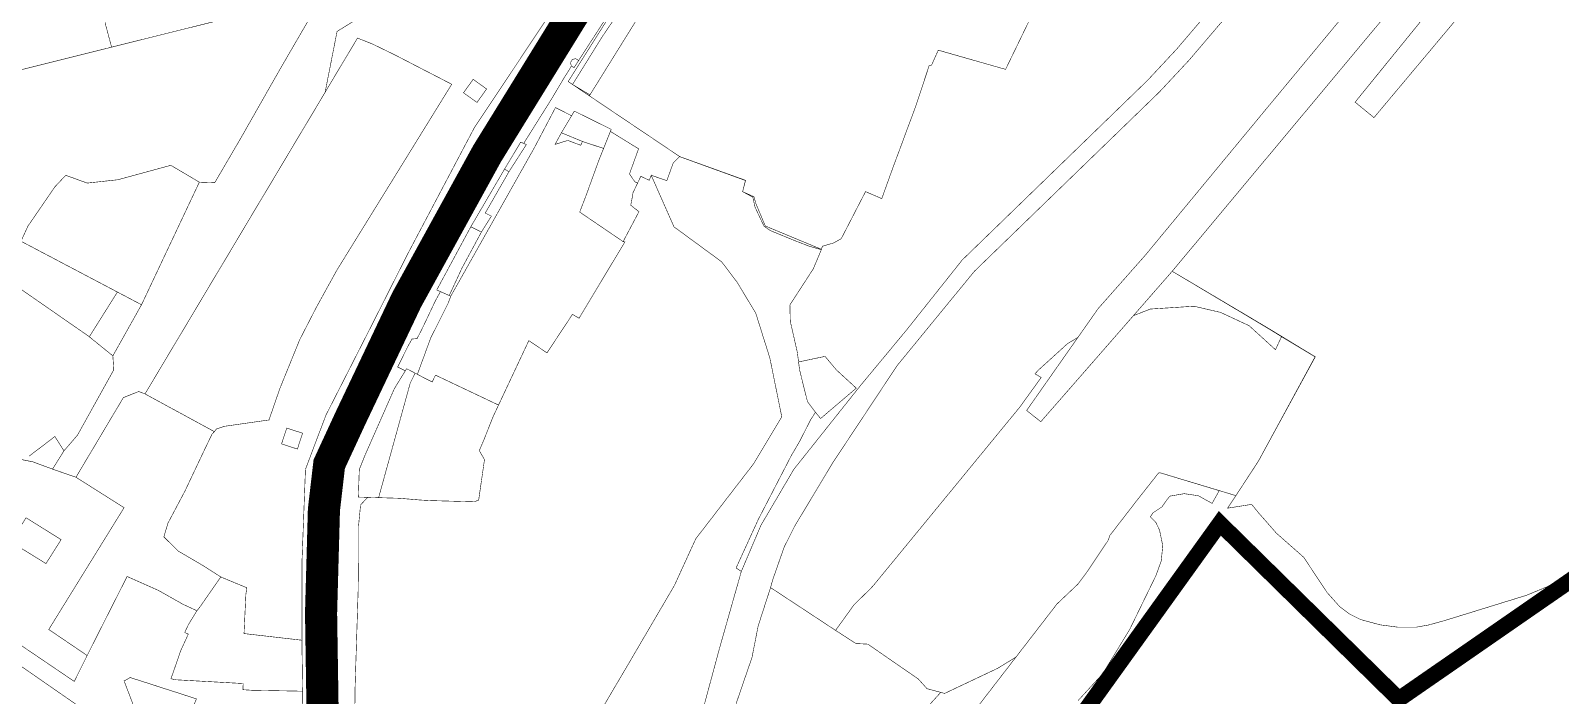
# Model space of a CAD drawing. Header units: millimetres. Extents: x 21689 to 31331, y 37531 to 43751.
# Drawn here: x 24035 to 24607, y 39211 to 39459 of the extents above; entities that cross this region are included whole.
import ezdxf

# ---------------------------------------------------------------- set-up
doc = ezdxf.new("R2010")
doc.units = ezdxf.units.MM
doc.linetypes.add('DASHEDX2', pattern=[1.5, 1, -0.5])
doc.linetypes.add('МЕЖА', pattern=[4, 1, -1, 1, -1])
doc.layers.add('0 . 11 - границы ДМ проект', color=10, linetype='МЕЖА', lineweight=0)
doc.layers.add('CONTUR', color=150, linetype='Continuous', lineweight=9)
doc.layers.add('00 Дороги', color=252, linetype='Continuous', lineweight=9, transparency=0.2)

# ---------------------------------------------------------------- blocks, each defined once
blk = doc.blocks.new('участки все')
at = {"layer": 'CONTUR', "const_width": 0.2}
for points in [[(1797.39, 1959.86), (1712.53, 1858.16), (1657.27, 1792.26), (1650.51, 1784.2), (1643.47, 1789.97), (1650.1, 1798.13), (1698.75, 1858.01), (1803.91, 1983.14)], [(1841.3, 2045.61), (1575.13, 1726.82), (1526.05, 1670.64), (1520.76, 1674.84), (1547.45, 1712.85), (1565.14, 1732.87), (1610.89, 1788.19), (1613.26, 1791.04), (1639.01, 1822.07), (1645.74, 1833.09), (1705.46, 1904.25), (1789.68, 2005.27)], [(1721.55, 2011.78), (1713.34, 2002.73), (1706.39, 1994.36), (1689.94, 1968.21), (1635.88, 1874.6), (1630.13, 1864.29), (1624.48, 1856.06), (1581.39, 1805.59), (1570.38, 1793.79), (1501.23, 1726.8), (1472.41, 1691.64), (1448.46, 1655.51), (1434.24, 1631.88), (1430.19, 1623.85), (1425.88, 1611.55), (1425.1, 1608.7), (1420.49, 1594.46), (1418.16, 1582.61), (1412.21, 1565.3)], [(1396.83, 1551.96), (1406, 1585.93), (1414.17, 1614.72), (1421.52, 1632), (1433.79, 1652.86), (1458.56, 1683.99), (1476.04, 1705.06), (1496.68, 1731.01), (1565.94, 1798.12), (1576.78, 1809.74), (1619.55, 1859.83), (1624.85, 1867.55), (1630.4, 1877.52), (1684.65, 1971.44), (1701.36, 1998), (1708.66, 2006.82), (1717.11, 2016.12), (1860.26, 2148.44)], [(1400.56, 1878.43), (1353.4, 1805.52), (1352.44, 1806.13), (1352.32, 1806.21), (1351.07, 1805.92), (1350.35, 1804.78), (1350.67, 1803.49), (1350.11, 1802.42), (1348, 1799.08), (1343.3, 1791.19), (1332.87, 1774.56), (1331.74, 1775.03), (1325.71, 1764.94), (1313.13, 1743.45), (1300.4, 1719.84), (1301.78, 1719.22), (1299.83, 1715.67), (1296.82, 1709.31), (1295.5, 1706.55), (1294.42, 1704.34), (1293.02, 1701.66), (1291.15, 1701.52), (1289.51, 1698.57), (1285.81, 1691.08), (1288.65, 1689.66), (1284.57, 1683), (1273.71, 1658.39), (1271.46, 1652.78), (1271.11, 1642.5), (1274.62, 1642.4), (1271.94, 1639.59), (1271.17, 1631.62), (1271.16, 1619.64), (1271.03, 1607.58), (1269.89, 1571.51), (1269.74, 1558.77)], [(1250.36, 1564.34), (1250.06, 1586.04), (1250.09, 1619.41), (1251.35, 1652.87), (1258.99, 1673.07), (1274.87, 1704.25), (1289.88, 1733.93), (1314.46, 1780.46), (1343.51, 1824.11)], [(1619.55, 1859.83), (1576.78, 1809.74), (1565.94, 1798.12), (1496.68, 1731.01), (1476.04, 1705.06), (1458.56, 1683.99), (1433.79, 1652.86), (1421.52, 1632), (1414.17, 1614.72), (1412.22, 1616.02), (1420.54, 1634.2), (1427.4, 1647.45), (1432.97, 1658.21), (1435.92, 1663.23), (1440.1, 1671.43), (1441.87, 1674.16), (1443.8, 1671.84), (1457.12, 1683.17), (1449.7, 1689.97), (1445.45, 1695.04), (1435.56, 1692.95), (1435.13, 1696.42), (1432.46, 1708.19), (1432.32, 1714.26), (1441.06, 1727.72), (1444.07, 1734.89), (1444.13, 1735), (1444.43, 1736.16), (1448.75, 1737.43), (1451.51, 1739), (1460.58, 1756.57), (1466.64, 1753.95), (1470.61, 1764.96), (1479.17, 1788.03), (1484.34, 1803.58), (1485.23, 1803.78), (1487.75, 1809.38), (1512.9, 1802.21), (1522.11, 1821.21)], [(1639.01, 1822.07), (1613.26, 1791.04), (1610.89, 1788.19), (1565.14, 1732.87), (1547.45, 1712.85), (1539.89, 1702.08), (1536.07, 1699.83), (1528.92, 1693.33), (1525.22, 1689.98), (1523.87, 1688.52), (1526.2, 1687.15), (1518.23, 1676.12), (1463.51, 1609.47), (1462.34, 1608.21), (1456.6, 1602.6), (1456.25, 1602.24), (1449.38, 1592.72), (1427.11, 1607.38), (1425.1, 1608.7), (1425.88, 1611.55), (1430.19, 1623.85), (1434.24, 1631.88), (1448.46, 1655.51), (1472.41, 1691.64), (1501.23, 1726.8), (1570.38, 1793.79), (1581.39, 1805.59), (1624.48, 1856.06)], [(1725.93, 1615.2), (1715.25, 1609.03), (1707.51, 1605.83), (1676.96, 1596.4), (1670.89, 1594.73), (1666.21, 1593.9), (1659.59, 1593.9), (1652.81, 1594.79), (1645.57, 1596.75), (1641.52, 1598.75), (1637.73, 1601.55), (1632.97, 1606.89), (1624.28, 1620.01), (1614.08, 1629), (1607.38, 1636.63), (1604.82, 1639.77), (1595.8, 1638.35), (1598.93, 1643.04), (1606.58, 1654.73), (1607.53, 1656.25), (1628.6, 1694.88), (1621.67, 1699.08), (1615.97, 1702.55), (1610.87, 1705.65), (1575.14, 1726.82), (1841.3, 2045.61)], [(1803.91, 1983.14), (1698.75, 1858.01), (1651.53, 1799.92), (1646.13, 1793.26), (1643.47, 1789.97), (1650.51, 1784.2), (1652.54, 1786.62), (1657.27, 1792.26), (1712.54, 1858.16), (1719.91, 1866.97), (1722.28, 1869.83)], [(1273.43, 1822.72), (1263.16, 1816.38), (1258.69, 1793.64), (1258.69, 1793.64), (1258.67, 1793.6), (1191.41, 1681.02), (1189.06, 1681.92), (1183.32, 1679.63), (1165.62, 1649.9), (1156.86, 1652.94), (1161.14, 1659.76), (1166.2, 1665.64), (1179.74, 1690.02), (1179.4, 1695.23), (1190.11, 1714.32), (1211.71, 1760.09), (1217.46, 1759.9), (1227.23, 1776.59), (1235.86, 1791.76), (1241.76, 1802.12), (1253.58, 1822.44)], [(1522.11, 1821.21), (1512.9, 1802.21), (1487.75, 1809.38), (1485.23, 1803.78), (1484.34, 1803.58), (1479.17, 1788.03), (1470.61, 1764.96), (1466.64, 1753.95), (1460.58, 1756.57), (1451.51, 1739), (1448.75, 1737.43), (1444.43, 1736.16), (1444.13, 1735), (1423.12, 1743.73), (1419.57, 1752.21), (1418.89, 1754.65), (1414.65, 1756.55), (1415.77, 1760.77), (1391.18, 1769.63), (1357.4, 1792.34), (1357.63, 1792.69), (1401.96, 1863.96)], [(1412.21, 1565.3), (1418.16, 1582.61), (1420.49, 1594.46), (1425.1, 1608.7), (1427.11, 1607.38), (1449.38, 1592.72), (1453.1, 1590.31), (1456.99, 1587.8), (1461.44, 1587.58), (1480.34, 1574.53), (1483.54, 1570.95), (1488.68, 1569.57), (1464.36, 1542.86)], [(1362.07, 1563.36), (1371.16, 1578.75), (1389.17, 1609.48), (1397.16, 1626.93), (1418.76, 1654.93), (1429.29, 1672.46), (1424.83, 1694.44), (1419.56, 1711.2), (1412.59, 1722.76), (1406.78, 1730.4), (1389.02, 1743.42), (1380.52, 1762.65), (1380.52, 1762.65), (1386.35, 1760.67), (1388.75, 1767.31), (1391.1, 1769.64), (1415.69, 1760.72), (1414.65, 1756.55), (1418.48, 1754.49), (1419.27, 1750.83), (1421.12, 1746.89), (1422.64, 1743.68), (1424.99, 1742.02), (1434.16, 1738.26), (1439.44, 1736.21), (1444.07, 1734.89), (1441.06, 1727.72), (1432.32, 1714.26), (1432.46, 1708.19), (1435.13, 1696.42), (1435.92, 1690.13), (1437.42, 1683.95), (1438.91, 1678.09), (1441.87, 1674.16), (1440.1, 1671.43), (1435.92, 1663.23), (1432.97, 1658.21), (1427.4, 1647.45), (1420.54, 1634.2), (1412.22, 1616.02), (1414.17, 1614.72), (1406, 1585.93), (1396.83, 1551.96)], [(1269.74, 1558.77), (1269.89, 1571.51), (1271.03, 1607.58), (1271.16, 1619.64), (1271.17, 1631.62), (1271.94, 1639.59), (1274.62, 1642.4), (1278.68, 1642.28), (1286.39, 1642.05), (1294.34, 1641.39), (1298.35, 1641.18), (1314.37, 1640.73), (1316.06, 1641.39), (1318.23, 1656.48), (1316.29, 1659.87), (1317.9, 1663.6), (1321.45, 1672.55), (1334.66, 1700.64), (1334.79, 1700.93), (1341.58, 1696.34), (1351.09, 1710.73), (1353.55, 1709.28), (1370.68, 1737.76), (1370.01, 1737.9), (1370.33, 1738.49), (1375.93, 1749.06), (1372.87, 1751.49), (1373.59, 1755.23), (1373.71, 1756.16), (1375.41, 1759.72), (1376.63, 1762.29), (1379.79, 1760.79), (1380.52, 1762.65), (1380.52, 1762.65), (1389.02, 1743.42), (1406.78, 1730.4), (1412.59, 1722.76), (1419.56, 1711.2), (1424.83, 1694.44), (1429.29, 1672.46), (1418.76, 1654.93), (1397.16, 1626.93), (1389.17, 1609.48), (1371.16, 1578.75), (1362.07, 1563.36)], [(1141.14, 1722.83), (1170.27, 1702.62), (1179.4, 1695.23), (1179.74, 1690.02), (1166.2, 1665.64), (1161.14, 1659.76), (1157.74, 1665.11), (1148.15, 1657.8)], [(1495.46, 1555.14), (1532.09, 1602.58), (1539.9, 1609.98), (1543.26, 1614.47), (1551.2, 1626.32), (1551.85, 1628.17), (1561.75, 1640.99), (1570.01, 1651.46), (1570.01, 1651.46), (1570.57, 1651.59), (1592.7, 1644.9), (1590.06, 1640.14), (1584.89, 1643.01), (1579.61, 1643.77), (1574.29, 1642.85), (1573.15, 1641.48), (1571.32, 1638.85), (1567.95, 1636.6), (1566.99, 1635.14), (1569.06, 1632.98), (1570.4, 1630.2), (1571.62, 1624.31), (1571.03, 1618.61), (1569.08, 1613.21), (1559.27, 1593.09), (1552.91, 1582.64), (1549.18, 1576.53), (1540.03, 1566.55)]]:
    blk.add_lwpolyline(points, dxfattribs=at)
for points in [[(1400.56, 1878.43), (1408.53, 1876.33), (1401.96, 1863.96), (1357.63, 1792.69), (1357.4, 1792.34), (1349.49, 1797.66), (1400.56, 1878.43)], [(1362.28, 1814.51), (1351.12, 1796.57), (1357.63, 1792.69), (1401.96, 1863.96), (1408.37, 1876.04), (1404.92, 1877.24), (1362.28, 1814.51)], [(1180.81, 1861.48), (1216.35, 1851.06), (1228.99, 1846.45), (1226.4, 1841.75), (1224.19, 1837.18), (1221.67, 1832.68), (1221.12, 1832.31), (1220.8, 1829.7), (1220.86, 1826.67), (1222.66, 1821.41), (1181.98, 1811.27), (1178.93, 1810.51), (1176.68, 1818.91), (1176.59, 1832.9), (1176.55, 1840.42), (1180.81, 1861.48)], [(1135.24, 1836), (1176.98, 1842.59), (1176.55, 1840.42), (1176.59, 1832.9), (1176.68, 1818.91), (1178.93, 1810.51), (1177.13, 1810.05), (1175.82, 1809.73), (1141.62, 1801.18), (1139.57, 1800.67), (1134.7, 1819.24), (1135.24, 1836)], [(1237.72, 1671.29), (1232.14, 1670.5), (1221.17, 1668.93), (1218.17, 1667.99), (1217.33, 1666.93), (1191.41, 1681.02), (1270.79, 1813.9), (1276.45, 1811.65), (1284.57, 1807.7), (1305.99, 1796.65), (1263.04, 1727.16), (1255.27, 1713.08), (1249.18, 1701.21), (1241.84, 1683.17), (1237.72, 1671.29)], [(1352.32, 1806.21), (1352.44, 1806.13), (1353.4, 1805.52), (1351.68, 1802.84), (1350.8, 1803.42), (1350.67, 1803.49), (1350.35, 1804.78), (1351.07, 1805.92), (1352.32, 1806.21)], [(1314, 1798.49), (1310.39, 1793.47), (1315.43, 1789.87), (1319.02, 1794.89), (1314, 1798.49)], [(1336.83, 1772.89), (1305.63, 1717.5), (1304.65, 1714.89), (1298.12, 1701.86), (1293.16, 1688.34), (1295.63, 1687.03), (1298.7, 1685.51), (1299.93, 1688.03), (1323.48, 1676.86), (1334.66, 1700.64), (1334.79, 1700.93), (1341.58, 1696.34), (1351.09, 1710.73), (1353.55, 1709.28), (1370.68, 1737.76), (1370.01, 1737.9), (1353.81, 1748.92), (1356.37, 1755.64), (1360.92, 1768.18), (1361.77, 1770.28), (1362.72, 1772.68), (1354.84, 1775.29), (1354.19, 1773.88), (1349.33, 1775.68), (1344.59, 1774.18), (1346.96, 1778.54), (1350.42, 1784.29), (1350.77, 1784.89), (1344.76, 1787.96), (1336.83, 1772.89)], [(1350.42, 1784.29), (1351.8, 1786.63), (1365.57, 1779.82), (1365.26, 1779.04), (1362.72, 1772.68), (1354.84, 1775.29), (1346.96, 1778.54), (1350.42, 1784.29)], [(1370.01, 1737.9), (1353.81, 1748.92), (1356.37, 1755.64), (1360.92, 1768.18), (1361.77, 1770.28), (1365.26, 1779.04), (1375.79, 1772.55), (1372.6, 1763.72), (1372.4, 1763.17), (1374.37, 1760.27), (1375.41, 1759.72), (1373.71, 1756.16), (1373.59, 1755.23), (1372.87, 1751.49), (1375.93, 1749.06), (1370.33, 1738.49), (1370.01, 1737.9)], [(1333.88, 1774.15), (1327.37, 1764), (1325.71, 1764.94), (1331.74, 1775.03), (1333.88, 1774.15)], [(1161.81, 1762.66), (1169.81, 1759.75), (1181.3, 1761), (1201.06, 1766.39), (1211.71, 1760.09), (1190.11, 1714.32), (1145.09, 1738.03), (1147.65, 1743.64), (1155.64, 1755.28), (1157.76, 1758.37), (1161.81, 1762.66)], [(1317.07, 1741.45), (1320.81, 1747.41), (1318.52, 1748.57), (1327.37, 1764), (1325.71, 1764.94), (1313.13, 1743.45), (1317.07, 1741.45)], [(1305.06, 1717.76), (1309.84, 1728.05), (1317.07, 1741.45), (1313.13, 1743.45), (1300.4, 1719.84), (1305.06, 1717.76)], [(1136.27, 1731.12), (1139.65, 1737.32), (1145.09, 1738.03), (1181.1, 1719.06), (1170.6, 1702.35), (1170.27, 1702.62), (1141.14, 1722.83), (1142.8, 1730.44), (1136.27, 1731.12)], [(1575.13, 1726.82), (1610.83, 1705.56), (1615.97, 1702.4), (1613.72, 1697.53), (1603.87, 1706.5), (1593.18, 1711.47), (1583.3, 1713.76), (1566.95, 1712.71), (1560.66, 1710.25), (1575.13, 1726.82)], [(1170.6, 1702.35), (1181.1, 1719.06), (1190.11, 1714.32), (1186.25, 1707.44), (1179.4, 1695.23), (1170.6, 1702.35)], [(1293.16, 1688.34), (1298.12, 1701.86), (1304.65, 1714.89), (1305.63, 1717.5), (1305.06, 1717.76), (1301.78, 1719.22), (1299.83, 1715.67), (1296.82, 1709.31), (1295.5, 1706.55), (1294.42, 1704.34), (1293.02, 1701.66), (1291.15, 1701.52), (1289.51, 1698.57), (1285.81, 1691.08), (1288.65, 1689.66), (1289.14, 1690.44), (1292.32, 1688.78), (1293.16, 1688.34)], [(1518.23, 1676.12), (1526.2, 1687.15), (1523.87, 1688.52), (1525.22, 1689.98), (1528.92, 1693.33), (1536.07, 1699.83), (1539.89, 1702.08), (1520.76, 1674.84), (1526.05, 1670.64), (1540.48, 1687.15), (1559.67, 1709.12), (1560.66, 1710.25), (1566.95, 1712.71), (1583.3, 1713.76), (1593.18, 1711.47), (1603.87, 1706.5), (1613.72, 1697.53), (1615.97, 1702.4), (1621.66, 1698.99), (1628.5, 1694.86), (1607.51, 1656.24), (1606.56, 1654.74), (1598.94, 1643.04), (1570.57, 1651.59), (1570.01, 1651.46), (1561.75, 1640.99), (1551.85, 1628.17), (1551.2, 1626.32), (1543.26, 1614.47), (1539.9, 1609.98), (1532.09, 1602.58), (1516.75, 1582.72), (1509.91, 1578.54), (1490.12, 1569.18), (1483.54, 1570.95), (1480.34, 1574.53), (1461.44, 1587.58), (1456.99, 1587.8), (1449.38, 1592.72), (1456.25, 1602.24), (1456.6, 1602.6), (1462.34, 1608.21), (1463.51, 1609.47), (1518.23, 1676.12)], [(1435.56, 1692.95), (1445.45, 1695.04), (1449.7, 1689.97), (1457.12, 1683.17), (1443.8, 1671.84), (1441.87, 1674.16), (1438.91, 1678.09), (1437.42, 1683.95), (1435.92, 1690.13), (1435.56, 1692.95)], [(1292.32, 1688.78), (1289.14, 1690.44), (1284.57, 1683), (1273.71, 1658.39), (1271.46, 1652.78), (1271.11, 1642.5), (1274.62, 1642.4), (1278.68, 1642.28), (1290.49, 1685.06), (1292.32, 1688.78)], [(1323.48, 1676.86), (1299.93, 1688.03), (1298.7, 1685.51), (1295.63, 1687.03), (1293.16, 1688.34), (1292.32, 1688.78), (1290.49, 1685.06), (1278.68, 1642.28), (1286.39, 1642.05), (1294.34, 1641.39), (1298.35, 1641.18), (1314.37, 1640.73), (1316.06, 1641.39), (1318.23, 1656.48), (1316.29, 1659.87), (1317.9, 1663.6), (1321.45, 1672.55), (1323.48, 1676.86)], [(1219.72, 1612.67), (1213.07, 1616.93), (1203.78, 1622.36), (1198.44, 1627.66), (1200, 1632.8), (1206.32, 1644.72), (1213.52, 1659.93), (1216.47, 1666.04), (1217.32, 1666.94), (1191.41, 1681.02), (1189.06, 1681.92), (1183.32, 1679.63), (1165.62, 1649.9), (1183.59, 1638.54), (1155.46, 1593.06), (1169.79, 1583.34), (1184.72, 1612.84), (1196.44, 1607.64), (1205.62, 1602.45), (1210.81, 1600.06), (1212, 1601.56), (1219.72, 1612.67)], [(1244.35, 1668.28), (1242.42, 1662.36), (1248.34, 1660.43), (1250.27, 1666.35), (1244.35, 1668.28)], [(1083.33, 1640.36), (1115.65, 1662.43), (1149.51, 1655.66), (1157.04, 1652.88), (1165.62, 1649.9), (1183.59, 1638.54), (1155.46, 1593.06), (1169.79, 1583.34), (1164.98, 1573.66), (1121.14, 1603.36), (1101.26, 1611.41), (1096.86, 1619.89), (1090.83, 1629.02), (1083.33, 1640.36)], [(1160.07, 1626.6), (1154.42, 1617.67), (1141.34, 1625.73), (1146.97, 1634.78), (1160.07, 1626.6)], [(1219.72, 1612.67), (1212, 1601.56), (1210.81, 1600.06), (1207.67, 1594.95), (1206.24, 1591.95), (1207.58, 1591.32), (1204.79, 1585.24), (1201.11, 1574.65), (1202.84, 1574.28), (1228.08, 1572.88), (1228, 1570.57), (1231.33, 1570.36), (1250.29, 1570.01), (1250.06, 1586.04), (1250.07, 1589.04), (1228.4, 1591.53), (1229.09, 1606.11), (1229.44, 1608.71), (1228.91, 1608.85), (1219.72, 1612.67)], [(1053.78, 1560.73), (1131.78, 1499.19), (1142.95, 1511.09), (1171.75, 1541.8), (1174.18, 1547.86), (1174.48, 1551.37), (1173.75, 1554.84), (1170.92, 1561.44), (1150.69, 1575.47), (1122.93, 1594.73), (1107.23, 1605.63), (1088.12, 1589.86), (1069.53, 1574.51), (1053.78, 1560.73)], [(1183.61, 1573.83), (1185.89, 1575.11), (1210.63, 1567.15), (1207.52, 1559.55), (1202.99, 1550.61), (1199.14, 1544.77), (1196.22, 1540.65), (1183.61, 1573.83)]]:
    blk.add_lwpolyline(points, close=True, dxfattribs=at)

msp = doc.modelspace()

# ---------------------------------------------------------------- linework, layer by layer
at = {"layer": '0 . 11 - границы ДМ проект', "color": 7, "linetype": 'DASHEDX2', "lineweight": 100, "ltscale": 9, "transparency": 33554687, "const_width": 6, "flags": 128}
msp.add_lwpolyline([(22946.73, 37638.63), (22902.58, 38352.1), (23040.31, 38403.75), (23117.29, 38401.21), (23331.14, 38342.16), (23767.92, 38429.68), (23839.74, 38479.18), (23935.86, 38610.42), (23988.4, 38646.95), (24015.49, 38690.25), (24098.85, 38777.82), (24145.03, 38828.88), (24135.93, 38857.75), (24309.79, 39159.02), (24384.58, 39142.81), (24479.69, 39275.04), (24546.54, 39209.37), (24750.01, 39350.13), (25003.88, 39639.8), (25413.16, 40107.12), (25363.28, 40286.2), (24989.23, 40491.14), (25395.28, 40838.84), (25660.56, 41058.12), (25845.24, 41208.92), (25792.92, 41266.23), (25888.27, 41383.12), (26058.63, 41521.65), (26092.2, 41658.69), (26130.83, 41752.53), (26159.07, 41742.27), (26300.9, 42104.41), (26325.34, 42112.11), (26524.48, 42049.12), (26659.52, 41994.11), (26661.3, 41997.38), (26646.24, 42050.67), (26706.46, 42026.98), (26859.65, 41970.83), (27006.59, 41919.76), (27172.98, 41911.41), (27384.06, 41951.12), (27369.53, 42033.59), (27673.24, 42086.3), (27976.36, 41979.69), (28033.35, 41963.23), (28102.86, 41962.56), (28159.54, 41928.27), (28328.6, 41835.14), (28499.53, 41807.33), (28720.17, 41761.45), (29052.46, 41622.84), (29045.52, 41606.09), (29058.02, 41600.92), (29065.19, 41619.05), (29089.18, 41611.33), (29476.61, 41567.37), (29694.11, 41552.14), (29707.83, 41609), (29818.28, 41584.5), (29941.9, 41545.71), (30079.67, 41531.57), (30099.06, 41598.9), (30133.54, 41631.15), (30187.93, 41657.25), (30321.66, 41749.67), (30401.38, 41749.67), (30509.19, 41676.74), (30617.63, 41749.67), (30608.36, 41787.7), (30599.77, 41907.5), (30613.25, 41930.65), (30611.36, 41954.39), (30596.2, 41953.51), (30593.67, 42010.25), (30597.05, 42063.37), (30605.38, 42235.81), (30665.45, 42236.17), (30657.33, 42284.13), (30610.32, 42363.4), (30625.51, 42373.52), (30633.15, 42373.02), (30649.52, 42377.68), (30654.81, 42423.45), (30716.03, 42430.23), (30760.54, 42567.65), (30765.8, 42586.36), (30791.95, 42710.49), (30846.37, 42699.4), (30866.74, 42759.78), (30939.13, 42753.23), (31030.96, 42735.49), (31057.16, 42750.28), (31131.35, 42919.39), (31178.71, 43049.99), (31223.9, 43155.77), (31261.16, 43239.22), (31200.23, 43266.25), (31159.04, 43264.62), (31092.9, 43324.59), (31030.84, 43397.77), (30974.06, 43434.01), (30837.68, 43448.49), (30812.71, 43443.57), (30797.57, 43373.26), (30670.04, 43084.43), (30627.79, 42979.09), (30572.79, 42815.93), (30581.39, 42739.2), (30580.07, 42670.05), (30572.53, 42633.02), (30553.34, 42565.66), (30547.4, 42556.65), (30525.72, 42505.25), (30514.51, 42510.11), (30479.51, 42425.86), (30461.95, 42345.38), (30464.75, 42236.14), (30403.52, 42231.72), (30362, 42222.3), (30262.37, 42221.19), (30097.98, 42200.41), (30088.95, 42269.89), (30058.49, 42273.9), (30000.91, 42267.83), (30008.93, 42181.88), (29926.02, 42170.86), (29838.04, 42159.36), (29837.12, 42151.42), (29801.62, 42150.52), (29804.08, 42118.48), (29746.29, 42112.77), (29727.01, 42117.61), (29726.77, 42121.26), (29669.99, 42116.48), (29667.12, 42186.75), (29663.62, 42276.82), (29664.83, 42334.2), (29729.67, 42336.19), (29743.29, 42425.8), (29681.45, 42426.64), (29599.85, 42422.04), (29585.29, 42460.05), (29593.55, 42547.9), (29586.23, 42640.93), (29612.42, 42670.26), (29566.57, 42703.24), (29536.55, 42712.38), (29485.13, 42721.11), (29445.22, 42718.94), (29271.87, 42704.28), (29252.91, 42692.41), (29197.95, 42673.04), (29178.85, 42668.77), (29146.59, 42665.68), (29091.04, 42663.1), (29090.12, 42694.39), (29093.43, 42735.41), (29109.46, 42731.74), (29114.94, 42754.25), (29105.61, 42762.57), (29115.3, 42813.46), (29163.59, 42900), (29195.32, 42957.41), (29200.53, 43020.6), (29169.03, 43102.91), (29094.39, 43130.16), (29034.07, 43130.54), (28931.05, 43118.37), (28819.4, 43060.11), (28798.63, 43021.64), (28799.74, 42985.88), (28707.96, 42909.03), (28686.59, 42891.68), (28665.24, 42871.73), (28655.12, 42859.97), (28647.85, 42848.5), (28636.35, 42823.08), (28630.36, 42817.18), (28632.11, 42786.97), (28651.56, 42783.79), (28691.78, 42770.28), (28688.63, 42759.99), (28685.9, 42758.4), (28674.4, 42734.05), (28670.96, 42721.95), (28465.92, 42806.49), (28422.23, 42822.02), (28375.9, 42835.07), (28353.71, 42839.03), (28334.9, 42842.59), (28324.45, 42844.67), (28310.37, 42860.64), (28285.15, 42868.53), (28273.81, 42871.97), (28249.69, 42869.4), (28186.52, 42849.62), (28159.73, 42849.83), (28118.75, 42863.99), (28094.8, 42888.25), (28084.71, 42900.92), (28068.74, 42924.62), (28025.62, 42901.74), (28004.08, 42892.7), (27951.92, 42913.21), (27851.65, 42849.79), (27793.9, 42819.52), (27766.59, 42881.7), (27711.88, 42969.56), (27682.2, 43019.56), (27636.09, 43064.5), (27679.04, 43117.9), (27700.16, 43145.1), (27730.28, 43232.44), (27705.35, 43256.96), (27691.79, 43306.56), (27688.55, 43316.07), (27675.1, 43337.74), (27671.02, 43346.91), (27667.81, 43356.54), (27665.87, 43367.34), (27665.76, 43376.05), (27664.78, 43381.05), (27419.59, 43272.56), (27422.82, 43266.23), (27362.67, 43207.3), (27358.27, 43197.8), (27315.11, 43177.13), (27276.85, 43176.61), (27257.44, 43175.75), (27253.84, 43180.5), (27248.88, 43187.03), (27238.09, 43198.06), (27218.29, 43206.98), (27213.36, 43207.6), (27202.43, 43208.96), (27239.74, 43225.54), (27236.35, 43231.88), (27229.04, 43245.51), (27224.79, 43253.43), (27207.06, 43286.52), (27191.9, 43314.8), (27189.96, 43318.43), (27109.82, 43276.33), (27075.56, 43340.35), (27088.29, 43348.01), (27054.82, 43405.39), (27040.02, 43396.59), (27025.14, 43422.1), (27004.05, 43461.84), (26932.79, 43645.55), (26914.14, 43691.8), (26899.52, 43700.46), (26872.13, 43716.99), (26742.39, 43504.78), (26736.34, 43496.67), (26723.68, 43483.84), (26681.05, 43469.92), (26667.11, 43474.54), (26618.22, 43488.58), (26621.71, 43502.66), (26587.49, 43510.32), (26573.52, 43508.91), (26527.9, 43493.77), (26492.74, 43503.26), (26478.24, 43499.38), (26452.07, 43505.41), (26442.19, 43502.58), (26426.7, 43506.38), (26416.4, 43498.79), (26374.87, 43508.45), (26369.59, 43485.73), (26357.38, 43433.16), (26343.06, 43372.1), (26343.68, 43335.85), (26278.09, 43335.37), (26275.1, 43319.34), (26179.58, 43336.15), (26136.07, 43350.43), (26129.55, 43332.91), (26114.21, 43338.65), (26048.36, 43335.77), (26042.27, 43335.96), (26041.86, 43305.06), (26039.99, 43285.4), (25993.77, 43297.06), (25935.55, 43314.57), (25864.49, 43314.71), (25836.1, 43306.44), (25791.06, 43309.44), (25778.1, 43340.97), (25720.4, 43383.9), (25692.71, 43506.7), (25567.19, 43536.12), (25552.49, 43470.45), (25520.72, 43350.23), (25464.42, 43088.88), (25450.38, 42940.35), (25403.2, 42900.12), (25517.17, 42564.61), (25324.39, 42333.51), (25231.57, 42248.42), (25084.91, 42241.32), (25004.68, 42115.84), (25034.08, 42028.82), (25232.98, 41677.08), (25331.24, 41588.66), (25222.08, 41431.42), (24497, 41147.16), (24469.6, 41188.24), (24382.78, 41181.73), (24281.81, 41064.62), (24269, 41033.06), (24267.52, 40970.79), (24345.86, 40986.54), (24396.82, 40849.9), (24260.73, 40587.7), (24122.54, 40455.83), (24175.55, 40365.15), (24087.33, 40202.95), (23882.35, 40127.13), (23799.32, 39897.89), (23757.23, 39543.04), (23644.49, 39442.48), (23258.99, 39279.22), (23188.93, 39177.24), (23155.23, 38943.77), (22794.42, 38626.82), (22640.55, 38070.59), (22681.18, 37890.91), (22868.64, 37599.25), (22946.73, 37638.63)], close=True, dxfattribs=at)
at = {"layer": '00 Дороги', "lineweight": 9, "const_width": 12}
msp.add_lwpolyline([(24543.87, 39999.07), (24533.02, 39984.24), (24530.38, 39979.29), (24529.27, 39973.44), (24528.38, 39963.66), (24512.34, 39938.53), (24455.08, 39869.32), (24396.9, 39795.35), (24385.67, 39775.8), (24323.41, 39601.03), (24315.9, 39584.03), (24281.06, 39529.96), (24239.55, 39467.46), (24205.93, 39413.04), (24175.89, 39358.48), (24154.92, 39314.33), (24146.98, 39297.17), (24145, 39280.13), (24143.93, 39241.44), (24144.81, 39184.7)], dxfattribs=at)

# ---------------------------------------------------------------- block references
at = {"layer": 'CONTUR'}
msp.add_blockref('участки все', (22886.75, 37642.36), dxfattribs=at)

doc.saveas('drawing.dxf')
